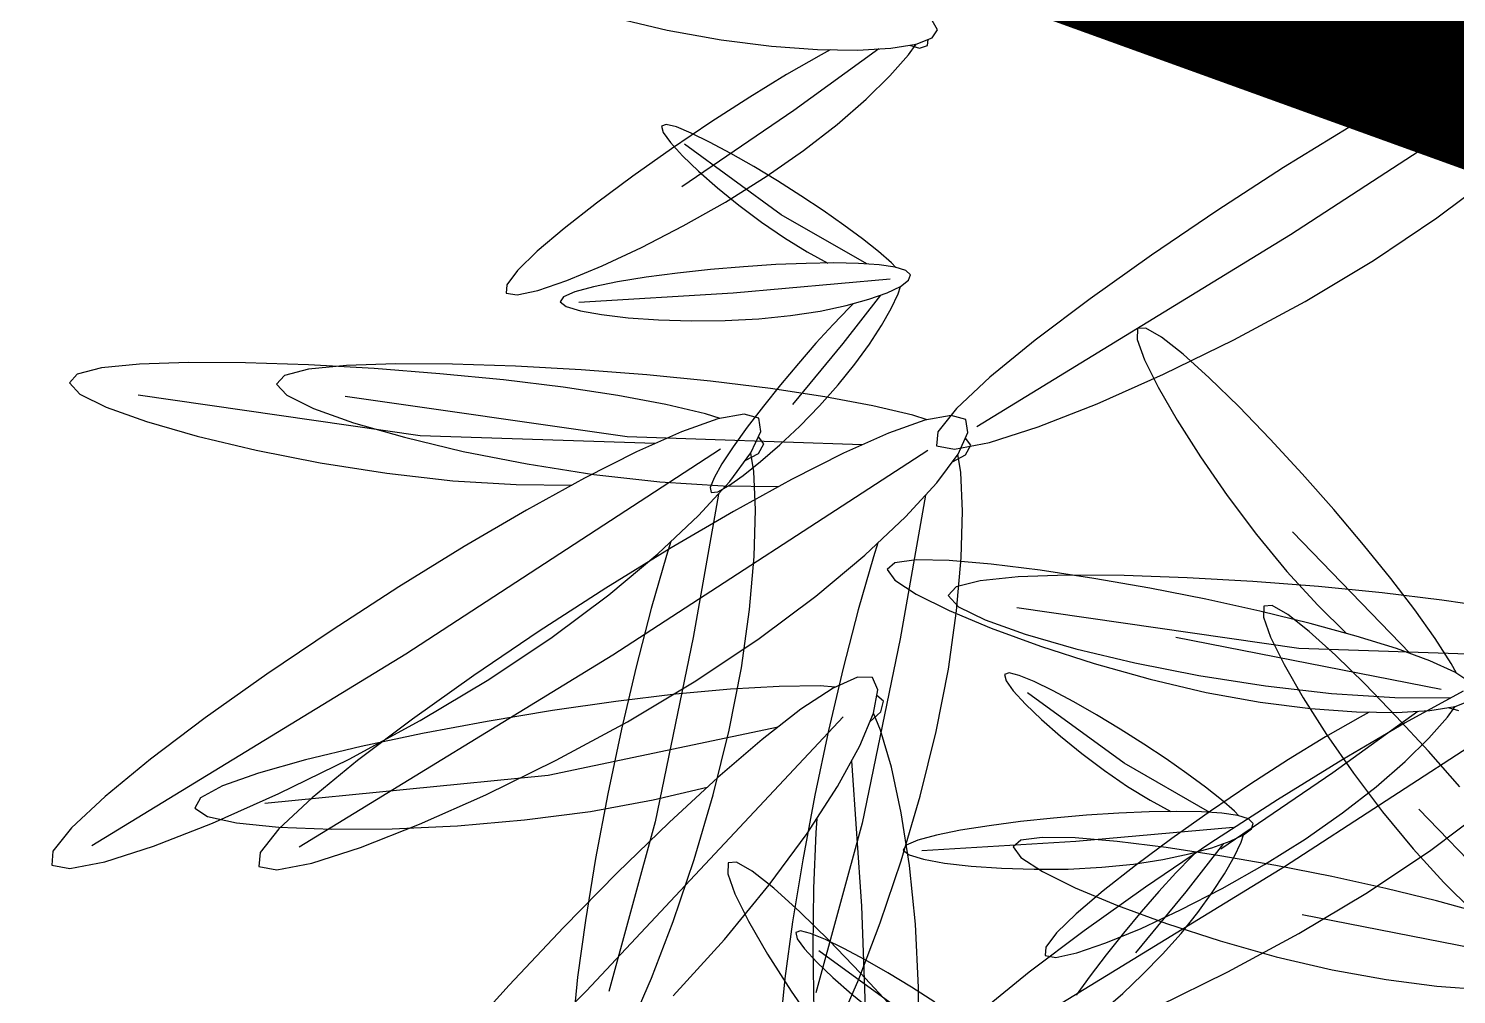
# Model space of a CAD drawing. Extents: x 302512 to 1034855, y -184136 to 410364.
# Drawn here: x 601111 to 603058, y 34653 to 35968 of the extents above; entities that cross this region are included whole.
import ezdxf

# ---------------------------------------------------------------- set-up
doc = ezdxf.new("R2010")
doc.units = 0
doc.header["$MEASUREMENT"] = 0
doc.linetypes.add('ACAD_ISO04W100', pattern=[30.5, 24, -3, 0.5, -3])
doc.linetypes.add('DASHED2', pattern=[0.375, 0.25, -0.125])
for name, color, linetype in [('PUB_TEXT', 7, 'Continuous'), ('WALL', 4, 'Continuous'), ('WZ', 2, 'Continuous'), ('坐椅', 7, 'Continuous'), ('树', 80, 'Continuous'), ('红线', 20, 'Continuous'), ('绿化', 97, 'Continuous'), ('绿地', 3, 'Continuous')]:
    doc.layers.add(name, color=color, linetype=linetype)
doc.styles.add('DIM_FONT', font='SIMPLEX.shx', dxfattribs={"width": 0.8})

# ---------------------------------------------------------------- blocks, each defined once
blk = doc.blocks.new('_F43BVI')
at = {"layer": '绿地'}
for p, q in [((-0.62998, 0.88748), (-0.57436, 0.67924)), ((-0.64714, 0.7696), (-0.63694, 0.79995)), ((-0.28635, 0.7718), (-0.23074, 0.56357)), ((-0.66053, 0.73573), (-0.64714, 0.7696)), ((-0.67639, 0.70094), (-0.66053, 0.73573)), ((-0.30113, 0.737), (-0.34724, 0.61025)), ((-0.33402, 0.72522), (-0.34819, 0.69692)), ((-0.69394, 0.66651), (-0.67639, 0.70094)), ((-0.34819, 0.69692), (-0.36282, 0.66561)), ((-0.12588, 0.70017), (-0.20135, 0.56457)), ((-0.31197, 0.69069), (-0.32838, 0.68642)), ((-0.30575, 0.69179), (-0.31197, 0.69069)), ((-0.15095, 0.68956), (-0.23827, 0.64706)), ((-0.29962, 0.68064), (-0.37509, 0.54505)), ((-0.34761, 0.6804), (-0.36911, 0.67285)), ((-0.32838, 0.68642), (-0.34761, 0.6804)), ((-0.30351, 0.65392), (-0.29331, 0.68427)), ((-0.28844, 0.68128), (-0.28499, 0.68637)), ((-0.28329, 0.679), (-0.28785, 0.68515)), ((-0.57436, 0.67924), (-0.52551, 0.47382)), ((-0.36911, 0.67285), (-0.39235, 0.66398)), ((-0.27521, 0.66527), (-0.28329, 0.679)), ((-0.24307, 0.6735), (-0.26812, 0.66261)), ((-0.71224, 0.6338), (-0.69394, 0.66651)), ((-0.39235, 0.66398), (-0.41681, 0.65397)), ((-0.32469, 0.67003), (-0.41201, 0.62753)), ((-0.36282, 0.66561), (-0.37757, 0.63201)), ((-0.26669, 0.64804), (-0.27521, 0.66527)), ((-0.26812, 0.66261), (-0.29283, 0.65126)), ((-0.29182, 0.66387), (-0.27333, 0.60663)), ((-0.19378, 0.64776), (-0.17331, 0.65836)), ((-0.41681, 0.65397), (-0.44186, 0.64309)), ((-0.3169, 0.62005), (-0.30351, 0.65392)), ((-0.29283, 0.65126), (-0.31617, 0.63989)), ((-0.25811, 0.62775), (-0.26669, 0.64804)), ((-0.21766, 0.63694), (-0.19378, 0.64776)), ((-0.44186, 0.64309), (-0.46657, 0.63174)), ((-0.31617, 0.63989), (-0.33712, 0.62895)), ((-0.73035, 0.60418), (-0.71224, 0.6338)), ((-0.46657, 0.63174), (-0.48991, 0.62037)), ((-0.37757, 0.63201), (-0.39206, 0.59695)), ((-0.36752, 0.62824), (-0.34705, 0.63883)), ((-0.29998, 0.63731), (-0.29895, 0.63139)), ((-0.29895, 0.63139), (-0.29427, 0.60908)), ((-0.24328, 0.62688), (-0.21766, 0.63694)), ((-0.3914, 0.61741), (-0.36752, 0.62824)), ((-0.33712, 0.62895), (-0.35467, 0.6189)), ((-0.2696, 0.61784), (-0.24328, 0.62688)), ((-0.24983, 0.60484), (-0.25811, 0.62775)), ((-0.48991, 0.62037), (-0.51086, 0.60943)), ((-0.41702, 0.60735), (-0.3914, 0.61741)), ((-0.35467, 0.6189), (-0.36778, 0.61018)), ((-0.33276, 0.58526), (-0.3169, 0.62005)), ((-0.29545, 0.61008), (-0.2696, 0.61784)), ((-0.51086, 0.60943), (-0.5284, 0.59937)), ((-0.44334, 0.59832), (-0.41702, 0.60735)), ((-0.34724, 0.61025), (-0.41951, 0.46355)), ((-0.36778, 0.61018), (-0.37545, 0.60325)), ((-0.31965, 0.60382), (-0.29545, 0.61008)), ((-0.29427, 0.60908), (-0.2885, 0.58488)), ((-0.27333, 0.60663), (-0.25161, 0.53198)), ((-0.5284, 0.59937), (-0.54152, 0.59065)), ((-0.37545, 0.60325), (-0.37664, 0.59855)), ((-0.37664, 0.59855), (-0.37071, 0.59643)), ((-0.35845, 0.59676), (-0.34104, 0.5993)), ((-0.34104, 0.5993), (-0.31965, 0.60382)), ((-0.24221, 0.57975), (-0.24983, 0.60484)), ((-0.54152, 0.59065), (-0.54919, 0.58372)), ((-0.49339, 0.58429), (-0.46919, 0.59055)), ((-0.46919, 0.59055), (-0.44334, 0.59832)), ((-0.39206, 0.59695), (-0.40576, 0.56176)), ((-0.37071, 0.59643), (-0.35845, 0.59676)), ((-0.54919, 0.58372), (-0.55038, 0.57903)), ((-0.51478, 0.57977), (-0.49339, 0.58429)), ((-0.35031, 0.55083), (-0.33276, 0.58526)), ((-0.2885, 0.58488), (-0.28178, 0.55933)), ((-0.55038, 0.57903), (-0.54445, 0.5769)), ((-0.54445, 0.5769), (-0.53219, 0.57723)), ((-0.53219, 0.57723), (-0.51478, 0.57977)), ((-0.23558, 0.55303), (-0.24221, 0.57975)), ((-0.40576, 0.56176), (-0.41808, 0.52787)), ((-0.28178, 0.55933), (-0.27426, 0.53307)), ((-0.23074, 0.56357), (-0.18188, 0.35815)), ((-0.36861, 0.51812), (-0.35031, 0.55083)), ((-0.23006, 0.52576), (-0.23558, 0.55303)), ((-0.2784, 0.54104), (-0.2882, 0.53455)), ((-0.26135, 0.54247), (-0.28165, 0.45425)), ((-0.2699, 0.54609), (-0.2784, 0.54104)), ((-0.26659, 0.54772), (-0.2699, 0.54609)), ((-0.25193, 0.5442), (-0.25548, 0.5469)), ((-0.24517, 0.53781), (-0.25193, 0.5442)), ((-0.2882, 0.53455), (-0.29902, 0.52684)), ((-0.27426, 0.53307), (-0.26622, 0.50709)), ((-0.25426, 0.53433), (-0.23462, 0.50526)), ((-0.23761, 0.52953), (-0.24517, 0.53781)), ((-0.41808, 0.52787), (-0.42843, 0.49672)), ((-0.27367, 0.53246), (-0.31571, 0.49448)), ((-0.29902, 0.52684), (-0.31061, 0.51809)), ((-0.22951, 0.51956), (-0.23761, 0.52953)), ((-0.22573, 0.49912), (-0.23006, 0.52576)), ((-0.38672, 0.4885), (-0.36861, 0.51812)), ((-0.31061, 0.51809), (-0.32269, 0.50852)), ((-0.25452, 0.51813), (-0.25299, 0.51497)), ((-0.22116, 0.50806), (-0.22951, 0.51956)), ((-0.7456, 0.50489), (-0.74215, 0.50998)), ((-0.74213, 0.51462), (-0.74543, 0.51613)), ((-0.74045, 0.50262), (-0.74502, 0.50876)), ((-0.74215, 0.50998), (-0.74213, 0.51462)), ((-0.32269, 0.50852), (-0.33496, 0.49836)), ((-0.2909, 0.50209), (-0.28114, 0.51135)), ((-0.25299, 0.51497), (-0.24675, 0.50324)), ((-0.73237, 0.48888), (-0.74045, 0.50262)), ((-0.30252, 0.49216), (-0.2909, 0.50209)), ((-0.26622, 0.50709), (-0.25799, 0.48247)), ((-0.24675, 0.50324), (-0.23959, 0.49061)), ((-0.23462, 0.50526), (-0.21034, 0.46694)), ((-0.21282, 0.49524), (-0.22116, 0.50806)), ((-0.42843, 0.49672), (-0.43624, 0.46974)), ((-0.31571, 0.49448), (-0.37138, 0.45425)), ((-0.33496, 0.49836), (-0.34697, 0.488)), ((-0.31525, 0.48236), (-0.30252, 0.49216)), ((-0.22268, 0.47431), (-0.22573, 0.49912)), ((-0.20477, 0.48134), (-0.21282, 0.49524)), ((-0.74899, 0.48748), (-0.73049, 0.43025)), ((-0.72386, 0.47165), (-0.73237, 0.48888)), ((-0.40371, 0.46333), (-0.38672, 0.4885)), ((-0.34697, 0.488), (-0.3582, 0.47784)), ((-0.23959, 0.49061), (-0.23168, 0.47738)), ((-0.3582, 0.47784), (-0.36817, 0.46832)), ((-0.32853, 0.47304), (-0.31525, 0.48236)), ((-0.25799, 0.48247), (-0.24988, 0.46027)), ((-0.23168, 0.47738), (-0.22321, 0.46389)), ((-0.19726, 0.46696), (-0.20477, 0.48134)), ((-0.71527, 0.45136), (-0.72386, 0.47165)), ((-0.51658, 0.46733), (-0.52134, 0.46565)), ((-0.51213, 0.46267), (-0.51658, 0.46733)), ((-0.43624, 0.46974), (-0.44091, 0.44837)), ((-0.36817, 0.46832), (-0.37637, 0.45984)), ((-0.34176, 0.46449), (-0.32853, 0.47304)), ((-0.22099, 0.45251), (-0.22268, 0.47431)), ((-0.75715, 0.46092), (-0.75612, 0.455)), ((-0.51066, 0.45426), (-0.51213, 0.46267)), ((-0.41863, 0.44398), (-0.40371, 0.46333)), ((-0.37637, 0.45984), (-0.38231, 0.45282)), ((-0.35431, 0.45706), (-0.34176, 0.46449)), ((-0.24988, 0.46027), (-0.2422, 0.44156)), ((-0.22321, 0.46389), (-0.2145, 0.45063)), ((-0.19052, 0.45273), (-0.19726, 0.46696)), ((-0.75612, 0.455), (-0.75144, 0.4327)), ((-0.70699, 0.42845), (-0.71527, 0.45136)), ((-0.63854, 0.45138), (-0.64833, 0.44489)), ((-0.62148, 0.45281), (-0.64179, 0.36459)), ((-0.63003, 0.45643), (-0.63854, 0.45138)), ((-0.62673, 0.45806), (-0.63003, 0.45643)), ((-0.61206, 0.45454), (-0.61562, 0.45724)), ((-0.60531, 0.44815), (-0.61206, 0.45454)), ((-0.50332, 0.45696), (-0.51381, 0.45868)), ((-0.48199, 0.45106), (-0.50332, 0.45696)), ((-0.45685, 0.44208), (-0.48199, 0.45106)), ((-0.38231, 0.45282), (-0.38548, 0.4477)), ((-0.3749, 0.44681), (-0.36556, 0.45106)), ((-0.36556, 0.45106), (-0.35431, 0.45706)), ((-0.28165, 0.45425), (-0.30391, 0.36841)), ((-0.22074, 0.43492), (-0.22099, 0.45251)), ((-0.18478, 0.43932), (-0.19052, 0.45273)), ((-0.63381, 0.4428), (-0.67585, 0.40483)), ((-0.64833, 0.44489), (-0.65916, 0.43718)), ((-0.61439, 0.44467), (-0.59475, 0.4156)), ((-0.59774, 0.43988), (-0.60531, 0.44815)), ((-0.5381, 0.44804), (-0.54324, 0.44092)), ((-0.52121, 0.44282), (-0.4656, 0.23459)), ((-0.44091, 0.44837), (-0.44187, 0.43405)), ((-0.43055, 0.43182), (-0.41863, 0.44398)), ((-0.38548, 0.4477), (-0.38538, 0.44487)), ((-0.38538, 0.44487), (-0.38172, 0.44464)), ((-0.38172, 0.44464), (-0.3749, 0.44681)), ((-0.2145, 0.45063), (-0.20589, 0.43817)), ((-0.65916, 0.43718), (-0.67074, 0.42844)), ((-0.58965, 0.4299), (-0.59774, 0.43988)), ((-0.54324, 0.44092), (-0.55549, 0.42081)), ((-0.42869, 0.43011), (-0.45685, 0.44208)), ((-0.2422, 0.44156), (-0.23527, 0.42742)), ((-0.22202, 0.42273), (-0.22074, 0.43492)), ((-0.20589, 0.43817), (-0.19775, 0.42704)), ((-0.75144, 0.4327), (-0.74567, 0.40849)), ((-0.73049, 0.43025), (-0.70878, 0.35559)), ((-0.69938, 0.40336), (-0.70699, 0.42845)), ((-0.67074, 0.42844), (-0.68282, 0.41887)), ((-0.61466, 0.42847), (-0.61312, 0.42532)), ((-0.58129, 0.41841), (-0.58965, 0.4299)), ((-0.49723, 0.43361), (-0.42349, 0.39434)), ((-0.44187, 0.43405), (-0.43852, 0.4282)), ((-0.43852, 0.4282), (-0.43055, 0.43182)), ((-0.3983, 0.41524), (-0.42869, 0.43011)), ((-0.23527, 0.42742), (-0.2294, 0.41892)), ((-0.68282, 0.41887), (-0.6951, 0.40871)), ((-0.65103, 0.41244), (-0.64128, 0.42169)), ((-0.61312, 0.42532), (-0.60688, 0.41358)), ((-0.57296, 0.40558), (-0.58129, 0.41841)), ((-0.55549, 0.42081), (-0.56888, 0.39625)), ((-0.2294, 0.41892), (-0.2249, 0.41712)), ((-0.2249, 0.41712), (-0.22202, 0.42273)), ((-0.66266, 0.4025), (-0.65103, 0.41244)), ((-0.60688, 0.41358), (-0.59973, 0.40095)), ((-0.59475, 0.4156), (-0.57048, 0.37729)), ((-0.36647, 0.39755), (-0.3983, 0.41524)), ((-0.74567, 0.40849), (-0.73894, 0.38294)), ((-0.67585, 0.40483), (-0.73152, 0.36459)), ((-0.6951, 0.40871), (-0.7071, 0.39834)), ((-0.69274, 0.37665), (-0.69938, 0.40336)), ((-0.67539, 0.39271), (-0.66266, 0.4025)), ((-0.53599, 0.40803), (-0.5821, 0.28128)), ((-0.56491, 0.39168), (-0.57296, 0.40558)), ((-0.7071, 0.39834), (-0.71834, 0.38818)), ((-0.59973, 0.40095), (-0.59181, 0.38772)), ((-0.56888, 0.39625), (-0.58305, 0.36795)), ((-0.47972, 0.39922), (-0.47297, 0.3943)), ((-0.47297, 0.3943), (-0.44677, 0.37656)), ((-0.42349, 0.39434), (-0.32972, 0.34079)), ((-0.33405, 0.37729), (-0.36647, 0.39755)), ((-0.71834, 0.38818), (-0.7283, 0.37866)), ((-0.68867, 0.38338), (-0.67539, 0.39271)), ((-0.59181, 0.38772), (-0.58334, 0.37423)), ((-0.55739, 0.3773), (-0.56491, 0.39168)), ((-0.73894, 0.38294), (-0.73142, 0.35668)), ((-0.7283, 0.37866), (-0.73651, 0.37018)), ((-0.70189, 0.37484), (-0.68867, 0.38338)), ((-0.55065, 0.36307), (-0.55739, 0.3773)), ((-0.3022, 0.3554), (-0.33405, 0.37729)), ((-0.73651, 0.37018), (-0.74244, 0.36317)), ((-0.71444, 0.3674), (-0.70189, 0.37484)), ((-0.68722, 0.34937), (-0.69274, 0.37665)), ((-0.58334, 0.37423), (-0.57463, 0.36098)), ((-0.44677, 0.37656), (-0.41763, 0.35797)), ((-0.39243, 0.37423), (-0.39665, 0.37146)), ((-0.387, 0.37077), (-0.39243, 0.37423)), ((-0.38356, 0.36296), (-0.387, 0.37077)), ((-0.74244, 0.36317), (-0.74561, 0.35804)), ((-0.73504, 0.35716), (-0.72569, 0.3614)), ((-0.72569, 0.3614), (-0.71444, 0.3674)), ((-0.64179, 0.36459), (-0.66405, 0.27875)), ((-0.58305, 0.36795), (-0.59768, 0.33664)), ((-0.57463, 0.36098), (-0.56603, 0.34851)), ((-0.54492, 0.34966), (-0.55065, 0.36307)), ((-0.37708, 0.36733), (-0.38767, 0.3665)), ((-0.35495, 0.3667), (-0.37708, 0.36733)), ((-0.3284, 0.364), (-0.35495, 0.3667)), ((-0.29819, 0.35911), (-0.3284, 0.364)), ((-0.74561, 0.35804), (-0.74552, 0.35521)), ((-0.74552, 0.35521), (-0.74185, 0.35499)), ((-0.74185, 0.35499), (-0.73504, 0.35716)), ((-0.73142, 0.35668), (-0.72339, 0.33071)), ((-0.55412, 0.35454), (-0.55888, 0.35286)), ((-0.54967, 0.34988), (-0.55412, 0.35454)), ((-0.53837, 0.32495), (-0.52817, 0.35529)), ((-0.41763, 0.35797), (-0.38624, 0.33896)), ((-0.27216, 0.33299), (-0.3022, 0.3554)), ((-0.26513, 0.35194), (-0.29819, 0.35911)), ((-0.6829, 0.32274), (-0.68722, 0.34937)), ((-0.56603, 0.34851), (-0.55788, 0.33739)), ((-0.54086, 0.34417), (-0.55135, 0.34589)), ((-0.5482, 0.34147), (-0.54967, 0.34988)), ((-0.54044, 0.33772), (-0.54492, 0.34966)), ((-0.40871, 0.35035), (-0.412, 0.34221)), ((-0.39106, 0.34933), (-0.28726, 0.16044)), ((-0.36557, 0.34612), (-0.28459, 0.32562)), ((-0.22999, 0.34237), (-0.26513, 0.35194)), ((-0.21916, 0.34874), (-0.23143, 0.33858)), ((-0.59768, 0.33664), (-0.61243, 0.30303)), ((-0.55788, 0.33739), (-0.55055, 0.32815)), ((-0.51953, 0.33826), (-0.54086, 0.34417)), ((-0.53745, 0.3279), (-0.54044, 0.33772)), ((-0.49439, 0.32929), (-0.51953, 0.33826)), ((-0.412, 0.34221), (-0.41909, 0.31975)), ((-0.38624, 0.33896), (-0.35337, 0.32002)), ((-0.32972, 0.34079), (-0.24539, 0.28533)), ((-0.23143, 0.33858), (-0.24344, 0.32821)), ((-0.19366, 0.33046), (-0.22999, 0.34237)), ((-0.72339, 0.33071), (-0.71516, 0.30608)), ((-0.58078, 0.32813), (-0.59303, 0.30802)), ((-0.57564, 0.33524), (-0.58078, 0.32813)), ((-0.55875, 0.33003), (-0.50314, 0.1218)), ((-0.55055, 0.32815), (-0.54437, 0.32135)), ((-0.53618, 0.32087), (-0.53745, 0.3279)), ((-0.46623, 0.31732), (-0.49439, 0.32929)), ((-0.24515, 0.31116), (-0.27216, 0.33299)), ((-0.21218, 0.3347), (-0.26785, 0.29447)), ((-0.24344, 0.32821), (-0.25467, 0.31806)), ((-0.67985, 0.29792), (-0.6829, 0.32274)), ((-0.55176, 0.29108), (-0.53837, 0.32495)), ((-0.54437, 0.32135), (-0.5397, 0.31753)), ((-0.53689, 0.31726), (-0.53618, 0.32087)), ((-0.53477, 0.32082), (-0.46103, 0.28155)), ((-0.41909, 0.31975), (-0.42621, 0.2927)), ((-0.35337, 0.32002), (-0.32027, 0.30184)), ((-0.28459, 0.32562), (-0.18073, 0.29605)), ((-0.22346, 0.32466), (-0.24817, 0.31331)), ((-0.5397, 0.31753), (-0.53689, 0.31726)), ((-0.43584, 0.30245), (-0.46623, 0.31732)), ((-0.39709, 0.312), (-0.41155, 0.1779)), ((-0.34035, 0.31691), (-0.33262, 0.31375)), ((-0.33262, 0.31375), (-0.30293, 0.30279)), ((-0.24817, 0.31331), (-0.27151, 0.30194)), ((-0.25467, 0.31806), (-0.26464, 0.30853)), ((-0.23823, 0.30471), (-0.22501, 0.31325)), ((-0.71516, 0.30608), (-0.70705, 0.28388)), ((-0.59303, 0.30802), (-0.60642, 0.28345)), ((-0.26464, 0.30853), (-0.27284, 0.30005)), ((-0.25078, 0.29728), (-0.23823, 0.30471)), ((-0.22241, 0.29104), (-0.24515, 0.31116)), ((-0.67816, 0.27612), (-0.67985, 0.29792)), ((-0.61243, 0.30303), (-0.62692, 0.26798)), ((-0.57353, 0.29524), (-0.61964, 0.16848)), ((-0.40401, 0.28476), (-0.43584, 0.30245)), ((-0.32027, 0.30184), (-0.28828, 0.28521)), ((-0.30293, 0.30279), (-0.2702, 0.29171)), ((-0.27151, 0.30194), (-0.29246, 0.291)), ((-0.27284, 0.30005), (-0.27878, 0.29304)), ((-0.26203, 0.29128), (-0.25078, 0.29728)), ((-0.56762, 0.25629), (-0.55176, 0.29108)), ((-0.42621, 0.2927), (-0.4332, 0.26183)), ((-0.29246, 0.291), (-0.31001, 0.28095)), ((-0.27878, 0.29304), (-0.28195, 0.28791)), ((-0.28195, 0.28791), (-0.28186, 0.28509)), ((-0.27819, 0.28486), (-0.27137, 0.28703)), ((-0.27137, 0.28703), (-0.26203, 0.29128)), ((-0.2702, 0.29171), (-0.23517, 0.28076)), ((-0.70705, 0.28388), (-0.69937, 0.26518)), ((-0.5821, 0.28128), (-0.65437, 0.13458)), ((-0.60642, 0.28345), (-0.62059, 0.25516)), ((-0.51726, 0.28643), (-0.51051, 0.28151)), ((-0.51051, 0.28151), (-0.48431, 0.26377)), ((-0.46103, 0.28155), (-0.36726, 0.228)), ((-0.37159, 0.2645), (-0.40401, 0.28476)), ((-0.31001, 0.28095), (-0.32312, 0.27223)), ((-0.28828, 0.28521), (-0.25874, 0.27088)), ((-0.28186, 0.28509), (-0.27819, 0.28486)), ((-0.25079, 0.27213), (-0.22495, 0.27989)), ((-0.67791, 0.25853), (-0.67816, 0.27612)), ((-0.32312, 0.27223), (-0.33079, 0.2653)), ((-0.275, 0.26587), (-0.25079, 0.27213)), ((-0.25874, 0.27088), (-0.23301, 0.25962)), ((-0.69937, 0.26518), (-0.69243, 0.25103)), ((-0.62692, 0.26798), (-0.64062, 0.23279)), ((-0.48431, 0.26377), (-0.45517, 0.24518)), ((-0.37954, 0.23077), (-0.37689, 0.26267)), ((-0.33974, 0.24261), (-0.37159, 0.2645)), ((-0.33079, 0.2653), (-0.33198, 0.2606)), ((-0.29639, 0.26135), (-0.275, 0.26587)), ((-0.67918, 0.24634), (-0.67791, 0.25853)), ((-0.62059, 0.25516), (-0.63522, 0.22385)), ((-0.58517, 0.22186), (-0.56762, 0.25629)), ((-0.4332, 0.26183), (-0.43992, 0.22793)), ((-0.33198, 0.2606), (-0.32605, 0.25848)), ((-0.32605, 0.25848), (-0.31379, 0.25881)), ((-0.31379, 0.25881), (-0.29639, 0.26135)), ((-0.69243, 0.25103), (-0.68656, 0.24253)), ((-0.68206, 0.24073), (-0.67918, 0.24634)), ((-0.68656, 0.24253), (-0.68206, 0.24073)), ((-0.57591, 0.21216), (-0.56571, 0.2425)), ((-0.45517, 0.24518), (-0.42378, 0.22617)), ((-0.3097, 0.22019), (-0.33974, 0.24261)), ((-0.64062, 0.23279), (-0.65294, 0.1989)), ((-0.4656, 0.23459), (-0.41674, 0.02917)), ((-0.38444, 0.19468), (-0.37954, 0.23077)), ((-0.63522, 0.22385), (-0.64997, 0.19024)), ((-0.60347, 0.18915), (-0.58517, 0.22186)), ((-0.43992, 0.22793), (-0.44621, 0.19178)), ((-0.42378, 0.22617), (-0.39091, 0.20722)), ((-0.36726, 0.228), (-0.28293, 0.17254)), ((-0.28269, 0.19837), (-0.3097, 0.22019)), ((-0.5893, 0.17829), (-0.57591, 0.21216)), ((-0.39091, 0.20722), (-0.35781, 0.18905)), ((-0.65294, 0.1989), (-0.66329, 0.16774)), ((-0.25995, 0.17824), (-0.28269, 0.19837)), ((-0.64997, 0.19024), (-0.66446, 0.15519)), ((-0.62158, 0.15952), (-0.60347, 0.18915)), ((-0.44621, 0.19178), (-0.4519, 0.15427)), ((-0.39152, 0.15711), (-0.38444, 0.19468)), ((-0.35781, 0.18905), (-0.32582, 0.17242)), ((-0.60516, 0.1435), (-0.5893, 0.17829)), ((-0.41155, 0.1779), (-0.44664, 0.01818)), ((-0.32582, 0.17242), (-0.29628, 0.15809)), ((-0.61964, 0.16848), (-0.69191, 0.02179)), ((-0.66329, 0.16774), (-0.6711, 0.14076)), ((-0.63857, 0.13435), (-0.62158, 0.15952)), ((-0.40032, 0.11948), (-0.39152, 0.15711)), ((-0.29628, 0.15809), (-0.27055, 0.14683)), ((-0.28726, 0.16044), (-0.1907, -0.02734)), ((-0.66446, 0.15519), (-0.67816, 0.12)), ((-0.4519, 0.15427), (-0.45678, 0.11683)), ((-0.6711, 0.14076), (-0.67577, 0.11939)), ((-0.62271, 0.10907), (-0.60516, 0.1435)), ((-0.65349, 0.115), (-0.63857, 0.13435)), ((-0.67816, 0.12), (-0.69048, 0.08611)), ((-0.67577, 0.11939), (-0.67673, 0.10507)), ((-0.66541, 0.10284), (-0.65349, 0.115)), ((-0.50314, 0.1218), (-0.45428, -0.08362)), ((-0.45678, 0.11683), (-0.46064, 0.08097)), ((-0.41027, 0.08334), (-0.40032, 0.11948)), ((-0.64101, 0.07636), (-0.62271, 0.10907)), ((-0.67673, 0.10507), (-0.67338, 0.09923)), ((-0.67338, 0.09923), (-0.66541, 0.10284)), ((-0.69048, 0.08611), (-0.70083, 0.05495)), ((-0.42077, 0.05024), (-0.41027, 0.08334)), ((-0.65912, 0.04673), (-0.64101, 0.07636)), ((-0.46064, 0.08097), (-0.46324, 0.04825)), ((-0.70083, 0.05495), (-0.70864, 0.02797)), ((-0.43125, 0.02174), (-0.42077, 0.05024)), ((-0.67611, 0.02156), (-0.65912, 0.04673)), ((-0.46324, 0.04825), (-0.46436, 0.02019)), ((-0.70864, 0.02797), (-0.71331, 0.0066)), ((-0.69103, 0.00221), (-0.67611, 0.02156)), ((-0.46436, 0.02019), (-0.46379, -0.00168)), ((-0.44111, -0.00062), (-0.43125, 0.02174)), ((-0.71331, 0.0066), (-0.71427, -0.00772)), ((-0.70295, -0.00995), (-0.69103, 0.00221)), ((-0.71427, -0.00772), (-0.71092, -0.01356)), ((-0.46379, -0.00168), (-0.46129, -0.01582)), ((-0.44977, -0.01528), (-0.44111, -0.00062)), ((-0.71092, -0.01356), (-0.70295, -0.00995)), ((-0.46129, -0.01582), (-0.45665, -0.02069)), ((-0.45665, -0.02069), (-0.44977, -0.01528))]:
    blk.add_line(p, q, dxfattribs=at)
for points in [[(-0.63846, 0.80795), (-0.6314, 0.77063), (-0.62259, 0.73011), (-0.61222, 0.68731), (-0.60056, 0.6433), (-0.58804, 0.59975), (-0.57514, 0.55845), (-0.56237, 0.52118), (-0.55019, 0.48976), (-0.53911, 0.46596), (-0.5296, 0.4516), (-0.52216, 0.44845), (-0.51718, 0.4577), (-0.51465, 0.47797), (-0.51448, 0.5073), (-0.51658, 0.54368), (-0.52084, 0.58512), (-0.52716, 0.62966), (-0.53546, 0.67528), (-0.54562, 0.72002), (-0.55748, 0.76209), (-0.57052, 0.80054)], [(-0.29483, 0.69227), (-0.28777, 0.65495), (-0.27896, 0.61443), (-0.2686, 0.57163), (-0.25693, 0.52763), (-0.24441, 0.48407), (-0.23152, 0.44277), (-0.21874, 0.4055), (-0.20656, 0.37408), (-0.19548, 0.35028), (-0.18597, 0.33592), (-0.17853, 0.33277), (-0.17355, 0.34202), (-0.17102, 0.3623), (-0.17086, 0.39162), (-0.17295, 0.428), (-0.17721, 0.46945), (-0.18353, 0.51398), (-0.19183, 0.55961), (-0.202, 0.60434), (-0.21385, 0.64641), (-0.22689, 0.68486)], [(-0.17009, 0.66326), (-0.18512, 0.64042), (-0.20084, 0.61503), (-0.21691, 0.5877), (-0.2329, 0.55909), (-0.24823, 0.53028), (-0.26223, 0.50245), (-0.27427, 0.47677), (-0.28371, 0.45442), (-0.28988, 0.43655), (-0.29216, 0.42436), (-0.28988, 0.41901), (-0.28267, 0.4213), (-0.27121, 0.43053), (-0.25645, 0.44562), (-0.23932, 0.46549), (-0.22077, 0.48907), (-0.20175, 0.51528), (-0.1832, 0.54304), (-0.16607, 0.57128), (-0.15114, 0.59899), (-0.13864, 0.62541), (-0.12863, 0.64987)], [(-0.29788, 0.69803), (-0.30652, 0.69119), (-0.3173, 0.67947), (-0.32985, 0.66345), (-0.34382, 0.64373), (-0.35885, 0.62089), (-0.37458, 0.59551), (-0.39065, 0.56817), (-0.40664, 0.53956), (-0.42196, 0.51076), (-0.43597, 0.48293), (-0.44801, 0.45725), (-0.45745, 0.43489), (-0.46362, 0.41703), (-0.46589, 0.40484), (-0.46362, 0.39949), (-0.45641, 0.40177), (-0.44495, 0.411), (-0.43019, 0.42609), (-0.41306, 0.44596), (-0.39451, 0.46955), (-0.37549, 0.49576), (-0.35694, 0.52352), (-0.33981, 0.55176), (-0.32488, 0.57946), (-0.31238, 0.60589), (-0.30237, 0.63035), (-0.2949, 0.65217), (-0.29004, 0.67067), (-0.28785, 0.68516), (-0.2884, 0.69497)], [(-0.8141, 0.34713), (-0.79697, 0.37537), (-0.78205, 0.40308), (-0.76954, 0.4295), (-0.75953, 0.45396), (-0.75206, 0.47578), (-0.7472, 0.49428), (-0.74501, 0.50877), (-0.74556, 0.51859), (-0.74891, 0.52303), (-0.75505, 0.52165)], [(-0.26911, 0.2069), (-0.29069, 0.24491), (-0.31254, 0.27913), (-0.33392, 0.30897), (-0.35408, 0.33387), (-0.37225, 0.35324), (-0.38769, 0.36651), (-0.39964, 0.37311), (-0.40734, 0.37245), (-0.41024, 0.36421), (-0.40856, 0.349), (-0.40273, 0.32767), (-0.39316, 0.30108), (-0.38028, 0.27008), (-0.3645, 0.23553), (-0.34625, 0.19829), (-0.32595, 0.15921), (-0.30411, 0.11927), (-0.28153, 0.07998)]]:
    blk.add_lwpolyline(points, dxfattribs=at)
for points in [[(-0.29412, 0.46469), (-0.29844, 0.44606), (-0.30236, 0.42744), (-0.3057, 0.40957), (-0.30828, 0.39323), (-0.30994, 0.37917), (-0.31051, 0.36816), (-0.3098, 0.36096), (-0.30766, 0.35833), (-0.30399, 0.36078), (-0.29907, 0.36781), (-0.29324, 0.37866), (-0.28686, 0.39257), (-0.28029, 0.40879), (-0.27389, 0.42656), (-0.26799, 0.44513), (-0.26297, 0.46373), (-0.2591, 0.48168), (-0.25638, 0.49851), (-0.25473, 0.51384), (-0.25408, 0.52728), (-0.25436, 0.53843), (-0.25548, 0.54691), (-0.25738, 0.55232), (-0.25998, 0.55426), (-0.26319, 0.55249), (-0.26692, 0.54726), (-0.27106, 0.53894), (-0.2755, 0.52793), (-0.28013, 0.51462), (-0.28485, 0.49938), (-0.28955, 0.48261)], [(-0.50346, 0.24265), (-0.49179, 0.19865), (-0.47927, 0.1551), (-0.46638, 0.11379), (-0.4536, 0.07653), (-0.44142, 0.0451), (-0.43034, 0.02131), (-0.42083, 0.00694), (-0.41339, 0.0038), (-0.40841, 0.01304), (-0.40588, 0.03332), (-0.40572, 0.06264), (-0.40781, 0.09902), (-0.41207, 0.14047), (-0.41839, 0.185), (-0.42669, 0.23063), (-0.43686, 0.27537), (-0.44871, 0.31743), (-0.46175, 0.35588), (-0.47538, 0.38997), (-0.48899, 0.41897), (-0.50201, 0.44212), (-0.51382, 0.4587), (-0.52384, 0.46797), (-0.53148, 0.46917), (-0.53627, 0.46186), (-0.53828, 0.44669), (-0.53771, 0.42458), (-0.53478, 0.39647), (-0.52969, 0.3633), (-0.52263, 0.32598), (-0.51382, 0.28545)], [(-0.65425, 0.37503), (-0.65858, 0.3564), (-0.66249, 0.33778), (-0.66583, 0.31991), (-0.66842, 0.30357), (-0.67008, 0.28951), (-0.67064, 0.2785), (-0.66994, 0.2713), (-0.6678, 0.26867), (-0.66413, 0.27113), (-0.6592, 0.27815), (-0.65338, 0.289), (-0.647, 0.30292), (-0.64043, 0.31914), (-0.63402, 0.33691), (-0.62813, 0.35547), (-0.6231, 0.37407), (-0.61923, 0.39202), (-0.61651, 0.40885), (-0.61487, 0.42418), (-0.61422, 0.43762), (-0.61449, 0.44877), (-0.61562, 0.45725), (-0.61752, 0.46266), (-0.62011, 0.46461), (-0.62333, 0.46283), (-0.62706, 0.4576), (-0.6312, 0.44928), (-0.63563, 0.43828), (-0.64027, 0.42496), (-0.64499, 0.40972), (-0.64968, 0.39295)], [(-0.541, 0.12986), (-0.52933, 0.08586), (-0.51681, 0.04231), (-0.50392, 0.001), (-0.49114, -0.03626), (-0.47896, -0.06769), (-0.46788, -0.09148), (-0.45837, -0.10585), (-0.45093, -0.10899), (-0.44595, -0.09975), (-0.44342, -0.07947), (-0.44326, -0.05015), (-0.44535, -0.01377), (-0.44961, 0.02768), (-0.45593, 0.07221), (-0.46423, 0.11784), (-0.4744, 0.16258), (-0.48625, 0.20464), (-0.49929, 0.24309), (-0.51292, 0.27718), (-0.52653, 0.30617), (-0.53955, 0.32933), (-0.55136, 0.34591), (-0.56138, 0.35517), (-0.56902, 0.35638), (-0.57381, 0.34907), (-0.57582, 0.3339), (-0.57525, 0.31179), (-0.57232, 0.28368), (-0.56723, 0.2505), (-0.56017, 0.21319), (-0.55136, 0.17266)]]:
    blk.add_lwpolyline(points, close=True, dxfattribs=at)
at = {"style": 'DIM_FONT', "width": 0.7, "flags": 9}
for tag in ['YSIZE', 'XSIZE']:
    blk.add_attdef(tag, (0, 0), '', height=0.5, dxfattribs=at)
blk = doc.blocks.new('ZU')
at = {"layer": '绿地', "xscale": 1.5, "yscale": 1.5, "zscale": 0.001, "rotation": 260.5308552460376}
blk.add_blockref('_F43BVI', (-0.8522, 0.1655), dxfattribs=at)
blk = doc.blocks.new('A$C0B5A7686')
at = {"layer": '树', "linetype": 'ByBlock', "xscale": 640, "yscale": 640, "zscale": 640, "rotation": 151.15692544915}
blk.add_blockref('ZU', (642.75, 1492.57), dxfattribs=at)
blk = doc.blocks.new('A$C750B0621')
at = {"layer": '树'}
blk.add_blockref('A$C0B5A7686', (0, 0), dxfattribs=at)
blk = doc.blocks.new('A$C5AB93D8E')
at = {"layer": '绿化', "xscale": 0.8, "yscale": 0.8, "zscale": 0.8}
blk.add_blockref('A$C750B0621', (0, 0), dxfattribs=at)
blk = doc.blocks.new('A$C68DB62A4')
at = {"layer": '绿化', "rotation": 236.3690562220917}
blk.add_blockref('A$C5AB93D8E', (801.7, 2393.52), dxfattribs=at)
blk = doc.blocks.new('_F37GYG')
at = {"layer": '绿化', "linetype": 'ByBlock', "xscale": 0.2867748092958204, "yscale": 0.2867748092958204, "zscale": 0.2867748092958204}
blk.add_blockref('A$C68DB62A4', (-306.06, -300.5), dxfattribs=at)
at = {"style": 'DIM_FONT', "width": 0.8, "flags": 9}
for tag in ['YSIZE', 'XSIZE']:
    blk.add_attdef(tag, (0, 0), '', height=0.5, dxfattribs=at)
blk = doc.blocks.new('A$C11221EFB')
at = {"layer": 'WZ'}
for radius, start, end in [(32720, 40.80568, 132.45892), (32480, 40.38386, 132.0371)]:
    blk.add_arc((25013.5, -2143.5), radius, start, end, dxfattribs=at)

msp = doc.modelspace()

# ---------------------------------------------------------------- linework, layer by layer
at = {"layer": 'PUB_TEXT', "linetype": 'DASHED2', "ltscale": 11501}
msp.add_lwpolyline([(604461.6, 30528.5, 500, 500, 0), (605476.8, 35172.6, 500, 500, 0), (597776.8, 37952.6, 500, 500, 0), (583760.3, 45744.2, 500, 500, 0), (588676.8, 75312.6, 500, 500, 0), (624086.8, 81442.6, 500, 500, 0), (623206.8, 89712.6, 500, 500, 0), (621576.8, 90242.6, 500, 500, 0), (632196.8, 129822.6, 500, 500, 0), (637236.8, 134102.6, 500, 500, 0), (638996.8, 147562.6, 500, 500, 0), (679156.8, 151272.6, 500, 500, 0)], format="xyseb", dxfattribs=at)
at = {"layer": '红线', "linetype": 'ACAD_ISO04W100', "ltscale": 300}
msp.add_open_spline([(672818.2, 34765.8), (668973.2, 32276.4), (660470.5, 26771.2), (648302.4, 19485), (637775.4, 12301.7), (629215.6, 4931.4), (620545.5, -1033.2), (611008.4, -5211.7), (598970, -7286.5), (590101.9, -8149.8), (584168.2, -8727.5)], degree=3, knots=[0, 0, 0, 0, 13740.012837, 30384.141464, 42554.767271, 51900.914938, 64252.255512, 73998.353027, 82848.944467, 100744.960263, 100744.960263, 100744.960263, 100744.960263], dxfattribs=at)

# ---------------------------------------------------------------- block references
at = {"layer": 'WALL', "rotation": 358}
msp.add_blockref('A$C11221EFB', (557702.8, 6258.4), dxfattribs=at)
at = {"layer": '坐椅', "xscale": 10.78272, "yscale": 10.78272, "zscale": 10.78272}
msp.add_blockref('_F37GYG', (601666, 33489.6, -116953.2), dxfattribs=at)

doc.saveas('drawing.dxf')
